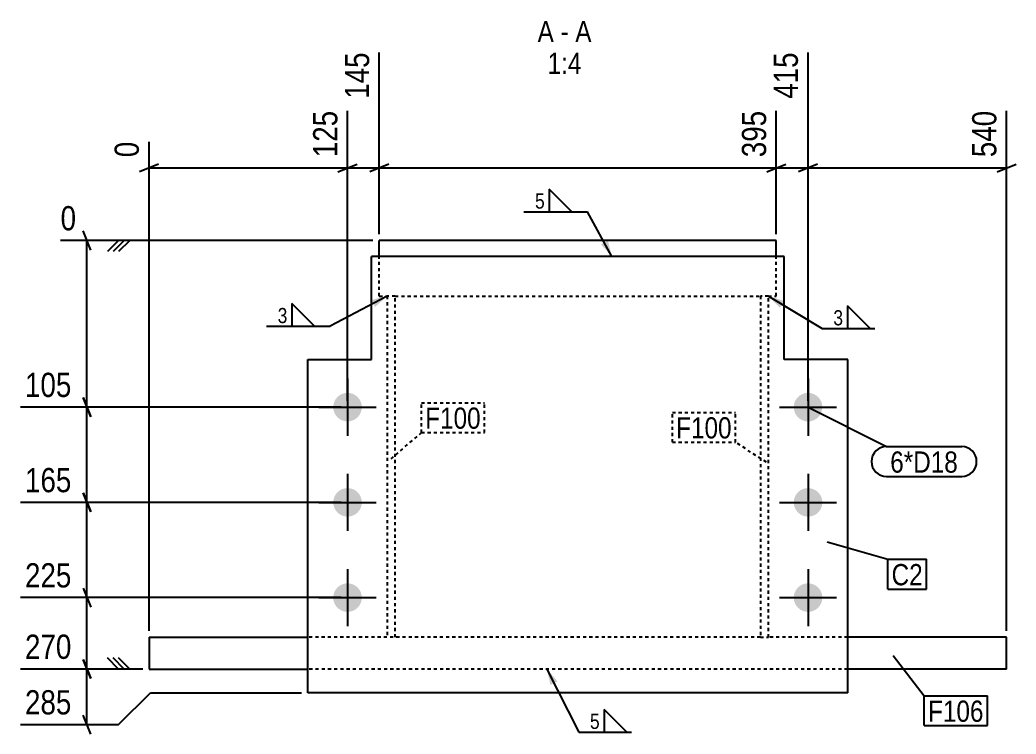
# Model space of a CAD drawing. Header units: millimetres. Extents: x 29 to 47362, y 10 to 1917.
# Drawn here: x 14739 to 15367, y 10 to 460 of the extents above; entities that cross this region are included whole.
import ezdxf

# ---------------------------------------------------------------- set-up
doc = ezdxf.new("R2010")
doc.units = ezdxf.units.MM
doc.linetypes.add('DXK_LINE_DOT2', pattern=[3.9198, 1.9599, -1.9599])
for name, color, linetype in [('MÅLSÆTNING', 7, 'Continuous'), ('STÅL', 7, 'Continuous'), ('TEKST', 7, 'Continuous')]:
    doc.layers.add(name, color=color, linetype=linetype)
doc.styles.add('Arial Narrow', font='ARIALN.TTF', dxfattribs={"height": 0.2})

msp = doc.modelspace()

# ---------------------------------------------------------------- hatches: boundary and pattern name
at = {"layer": 'STÅL', "linetype": 'Continuous'}
for points in [[(14954.69, 215.6, -1), (14936.69, 215.6, -1)], [(15244.69, 215.6, -1), (15226.69, 215.6, -1)], [(14954.69, 155.6, -1), (14936.69, 155.6, -1)], [(15244.69, 155.6, -1), (15226.69, 155.6, -1)], [(14954.69, 95.6, -1), (14936.69, 95.6, -1)], [(15244.69, 95.6, -1), (15226.69, 95.6, -1)]]:
    msp.add_hatch(color=96, dxfattribs=at).paths.add_polyline_path(points)
at = {"layer": 'TEKST', "linetype": 'Continuous'}
for points in [[(15109.62, 320.57), (15112.22, 310.6), (15105.23, 318.18)], [(14960.69, 283.12), (14970.69, 285.6), (14963.03, 278.7)], [(15217.96, 278.29), (15210.69, 285.6), (15220.54, 282.58)], [(15073.48, 40.55), (15071.19, 50.6), (15077.94, 42.82)]]:
    msp.add_hatch(color=3, dxfattribs=at).paths.add_polyline_path(points)

# ---------------------------------------------------------------- linework, layer by layer
at = {"layer": 'MÅLSÆTNING', "color": 7, "linetype": 'Continuous'}
for p, q in [((14965.69, 324.6), (14965.69, 439.15)), ((14965.69, 324.6), (14965.69, 439.15)), ((15235.69, 219.6), (15235.69, 439.15)), ((15235.69, 219.6), (15235.69, 439.15)), ((14945.69, 219.6), (14945.69, 402.35)), ((14945.69, 219.6), (14945.69, 402.35)), ((15215.69, 324.6), (15215.69, 402.35)), ((15215.69, 324.6), (15215.69, 402.35)), ((15360.69, 74.6), (15360.69, 402.35)), ((14820.69, 74.6), (14820.69, 382.85)), ((14826.69, 368.7), (14814.69, 363.9)), ((14820.69, 366.3), (14945.69, 366.3)), ((14939.69, 363.9), (14951.69, 368.7)), ((14939.69, 363.9), (14951.69, 368.7)), ((14945.69, 366.3), (14965.69, 366.3)), ((14971.69, 368.7), (14959.69, 363.9)), ((14971.69, 368.7), (14959.69, 363.9)), ((14965.69, 366.3), (15215.69, 366.3)), ((15209.69, 363.9), (15221.69, 368.7)), ((15215.69, 366.3), (15235.69, 366.3)), ((15241.69, 368.7), (15229.69, 363.9)), ((15241.69, 368.7), (15229.69, 363.9)), ((15235.69, 366.3), (15360.69, 366.3)), ((15354.69, 363.9), (15366.69, 368.7)), ((14783.96, 314.6), (14779.16, 326.6)), ((14961.69, 320.6), (14765.01, 320.6)), ((14781.56, 215.6), (14781.56, 320.6)), ((14801.56, 320.6), (14794.56, 313.6)), ((14808.56, 320.6), (14794.56, 320.6)), ((14805.06, 320.6), (14798.06, 313.6)), ((14808.56, 320.6), (14801.56, 313.6)), ((14779.16, 221.6), (14783.96, 209.6)), ((14783.96, 209.6), (14779.16, 221.6)), ((14941.69, 215.6), (14739.68, 215.6)), ((14941.69, 215.6), (14739.68, 215.6)), ((14781.56, 155.6), (14781.56, 215.6)), ((14779.16, 161.6), (14783.96, 149.6)), ((14783.96, 149.6), (14779.16, 161.6)), ((14941.69, 155.6), (14739.68, 155.6)), ((14941.69, 155.6), (14739.68, 155.6)), ((14781.56, 95.6), (14781.56, 155.6)), ((14779.16, 101.6), (14783.96, 89.6)), ((14779.16, 101.6), (14783.96, 89.6)), ((14941.69, 95.6), (14739.68, 95.6)), ((14941.69, 95.6), (14739.68, 95.6)), ((14781.56, 50.6), (14781.56, 95.6)), ((14783.96, 44.6), (14779.16, 56.6)), ((14779.16, 56.6), (14783.96, 44.6)), ((14801.56, 50.6), (14794.56, 57.6)), ((14801.56, 50.6), (14794.56, 57.6)), ((14805.06, 50.6), (14798.06, 57.6)), ((14805.06, 50.6), (14798.06, 57.6)), ((14808.56, 50.6), (14801.56, 57.6)), ((14808.56, 50.6), (14801.56, 57.6)), ((14816.69, 50.6), (14739.68, 50.6)), ((14816.69, 50.6), (14739.68, 50.6)), ((14781.56, 15.6), (14781.56, 50.6)), ((14808.56, 50.6), (14794.56, 50.6)), ((14808.56, 50.6), (14794.56, 50.6)), ((14801.56, 15.6), (14821.56, 35.6)), ((14821.56, 35.6), (14916.69, 35.6)), ((14783.96, 9.6), (14779.16, 21.6)), ((14739.68, 15.6), (14801.56, 15.6))]:
    msp.add_line(p, q, dxfattribs=at)
at = {"layer": 'STÅL', "color": 2, "linetype": 'Continuous'}
for p, q in [((15215.69, 320.6), (14965.69, 320.6)), ((14965.69, 310.6), (14965.69, 320.6)), ((15215.69, 310.6), (15215.69, 320.6)), ((14960.69, 245.6), (14960.69, 310.6)), ((15220.69, 310.6), (14960.69, 310.6)), ((15220.69, 245.6), (15220.69, 310.6)), ((14920.69, 245.6), (14960.69, 245.6)), ((14920.69, 35.6), (14920.69, 245.6)), ((15260.69, 245.6), (15220.69, 245.6)), ((15260.69, 35.6), (15260.69, 245.6)), ((14820.69, 70.6), (14920.69, 70.6)), ((14820.69, 70.6), (14820.69, 50.6)), ((15360.69, 70.6), (15260.69, 70.6)), ((15360.69, 50.6), (15360.69, 70.6)), ((14820.69, 50.6), (14920.69, 50.6)), ((15360.69, 50.6), (15260.69, 50.6)), ((15260.69, 35.6), (14920.69, 35.6))]:
    msp.add_line(p, q, dxfattribs=at)
at = {"layer": 'STÅL', "color": 7, "linetype": 'DXK_LINE_DOT2'}
for p, q in [((14965.69, 285.6), (14965.69, 310.6)), ((15215.69, 285.6), (15215.69, 310.6)), ((14965.69, 285.6), (14970.69, 285.6)), ((14975.69, 285.6), (14970.69, 285.6)), ((14970.69, 285.6), (14970.69, 70.6)), ((14975.69, 70.6), (14975.69, 285.6)), ((14975.69, 285.6), (15205.69, 285.6)), ((15210.69, 285.6), (15205.69, 285.6)), ((15205.69, 285.6), (15205.69, 70.6)), ((15210.69, 70.6), (15210.69, 285.6)), ((15210.69, 285.6), (15215.69, 285.6)), ((15205.69, 70.6), (14920.69, 70.6)), ((15205.69, 70.6), (15210.69, 70.6)), ((15260.69, 70.6), (15210.69, 70.6)), ((15260.69, 50.6), (14920.69, 50.6))]:
    msp.add_line(p, q, dxfattribs=at)
at = {"layer": 'STÅL', "color": 96, "linetype": 'Continuous'}
for p, q in [((14945.69, 233.6), (14945.69, 197.6)), ((15235.69, 233.6), (15235.69, 197.6)), ((14927.69, 215.6), (14963.69, 215.6)), ((15217.69, 215.6), (15253.69, 215.6)), ((14945.69, 173.6), (14945.69, 137.6)), ((15235.69, 173.6), (15235.69, 137.6)), ((14927.69, 155.6), (14963.69, 155.6)), ((15217.69, 155.6), (15253.69, 155.6)), ((14945.69, 113.6), (14945.69, 77.6)), ((15235.69, 113.6), (15235.69, 77.6)), ((14927.69, 95.6), (14963.69, 95.6)), ((15217.69, 95.6), (15253.69, 95.6))]:
    msp.add_line(p, q, dxfattribs=at)
at = {"layer": 'TEKST', "color": 3, "linetype": 'Continuous'}
for p, q in [((15112.22, 310.6), (15096.87, 338.69)), ((14970.69, 285.6), (14934.79, 266.55)), ((15210.69, 285.6), (15244.62, 265.14)), ((15071.19, 50.6), (15091.37, 10.86))]:
    msp.add_line(p, q, dxfattribs=at)

# ---------------------------------------------------------------- wipeouts: each hides what was drawn before it
at = {"color": 0, "linetype": 'Continuous'}
for points, layer in [([(14962.49, 442.35), (14940.09, 442.35), (14940.09, 406.7), (14962.49, 406.7)], 'MÅLSÆTNING'), ([(14775.04, 218.8), (14775.04, 241.2), (14739.39, 241.2), (14739.39, 218.8)], 'MÅLSÆTNING'), ([(14775.04, 158.8), (14775.04, 181.2), (14739.39, 181.2), (14739.39, 158.8)], 'MÅLSÆTNING'), ([(14775.04, 98.8), (14775.04, 121.2), (14739.39, 121.2), (14739.39, 98.8)], 'MÅLSÆTNING'), ([(14775.04, 53.8), (14775.04, 76.2), (14739.39, 76.2), (14739.39, 53.8)], 'MÅLSÆTNING'), ([(14775.04, 18.8), (14775.04, 41.2), (14739.39, 41.2), (14739.39, 18.8)], 'MÅLSÆTNING'), ([(15075.61, 445.6), (15075.61, 459.6), (15065.39, 459.6), (15065.39, 445.6)], 'TEKST'), ([(15084.91, 445.6), (15084.91, 459.6), (15079.81, 459.6), (15079.81, 445.6)], 'TEKST'), ([(15099.34, 445.6), (15099.34, 459.6), (15089.11, 459.6), (15089.11, 445.6)], 'TEKST'), ([(15093.03, 425.6), (15093.03, 439.6), (15071.7, 439.6), (15071.7, 425.6)], 'TEKST')]:
    msp.add_wipeout(points, dxfattribs=at).dxf.layer = layer
at = {"color": 0}
for points in [[(15070.67, 339.89), (15070.67, 351.49), (15062.98, 351.49), (15062.98, 339.89)], [(14908.59, 267.75), (14908.59, 279.35), (14900.9, 279.35), (14900.9, 267.75)], [(15258.51, 266.34), (15258.51, 277.94), (15250.82, 277.94), (15250.82, 266.34)], [(15029.58, 201.97), (15029.58, 215.97), (14994.62, 215.97), (14994.62, 201.97)], [(15187.6, 195.87), (15187.6, 209.87), (15152.64, 209.87), (15152.64, 195.87)], [(15330.07, 174.33), (15330.07, 188.33), (15287.44, 188.33), (15287.44, 174.33)], [(15307.91, 103.37), (15307.91, 117.37), (15288.3, 117.37), (15288.3, 103.37)], [(15346.21, 17.34), (15346.21, 31.34), (15311.26, 31.34), (15311.26, 17.34)], [(15105.26, 12.06), (15105.26, 23.66), (15097.57, 23.66), (15097.57, 12.06)]]:
    msp.add_wipeout(points, dxfattribs=at).dxf.layer = 'TEKST'

# ---------------------------------------------------------------- next in the draw order: linework, layer by layer
at = {"layer": 'TEKST', "color": 3, "linetype": 'Continuous'}
for p, q in [((15087.02, 338.69), (15072.73, 352.98)), ((15072.73, 352.98), (15072.73, 338.69)), ((15056.78, 338.69), (15096.87, 338.69)), ((15072.73, 338.69), (15087.02, 338.69)), ((14924.93, 266.55), (14910.65, 280.83)), ((14910.65, 280.83), (14910.65, 266.55)), ((15274.85, 265.14), (15260.57, 279.42)), ((15260.57, 279.42), (15260.57, 265.14)), ((14894.7, 266.55), (14934.79, 266.55)), ((14910.65, 266.55), (14924.93, 266.55)), ((15244.62, 265.14), (15277.71, 265.14)), ((15260.57, 265.14), (15274.85, 265.14)), ((15121.6, 10.86), (15107.32, 25.14)), ((15107.32, 25.14), (15107.32, 10.86)), ((15091.37, 10.86), (15124.46, 10.86)), ((15107.32, 10.86), (15121.6, 10.86))]:
    msp.add_line(p, q, dxfattribs=at)

# ---------------------------------------------------------------- next in the draw order: texts
at = {"layer": 'MÅLSÆTNING', "color": 3, "linetype": 'Continuous', "style": 'Arial Narrow'}
msp.add_text('145', height=15.271, rotation=90.00021, dxfattribs=at).set_placement((14959.29, 409.9))
for s, p in [('105', (14742.59, 222)), ('165', (14742.59, 162)), ('225', (14742.59, 102)), ('270', (14742.59, 57)), ('285', (14742.59, 22))]:
    msp.add_text(s, height=15.271, dxfattribs=at).set_placement(p)
at = {"layer": 'TEKST', "color": 3, "linetype": 'Continuous', "style": 'Arial Narrow'}
for s, height, p in [('A', 13.36, (15065.39, 445.6)), ('A', 13.36, (15089.11, 445.6)), ('-', 13.36, (15079.81, 445.6)), ('1:4', 13.362, (15071.7, 425.6))]:
    msp.add_text(s, height=height, dxfattribs=at).set_placement(p)
at = {"layer": 'TEKST', "color": 3, "style": 'Arial Narrow'}
for s, p in [('5', (15063.78, 340.69)), ('3', (14901.7, 268.55)), ('3', (15251.62, 267.14)), ('5', (15098.37, 12.86))]:
    msp.add_text(s, height=9.54, dxfattribs=at).set_placement(p)

# ---------------------------------------------------------------- next in the draw order: wipeouts: each hides what was drawn before it
at = {"color": 0, "linetype": 'Continuous'}
for points in [[(14942.49, 405.55), (14920.09, 405.55), (14920.09, 369.9), (14942.49, 369.9)], [(15212.49, 405.55), (15190.09, 405.55), (15190.09, 369.9), (15212.49, 369.9)], [(15357.49, 405.55), (15335.09, 405.55), (15335.09, 369.9), (15357.49, 369.9)], [(14817.49, 386.05), (14795.09, 386.05), (14795.09, 369.9), (14817.49, 369.9)], [(14777.96, 323.8), (14777.96, 346.2), (14761.81, 346.2), (14761.81, 323.8)]]:
    msp.add_wipeout(points, dxfattribs=at).dxf.layer = 'MÅLSÆTNING'
at = {"color": 0}
for points in [[(15029.58, 201.97), (15029.58, 215.97), (14994.62, 215.97), (14994.62, 201.97)], [(15187.6, 195.87), (15187.6, 209.87), (15152.64, 209.87), (15152.64, 195.87)], [(15330.07, 174.33), (15330.07, 188.33), (15287.44, 188.33), (15287.44, 174.33)], [(15307.91, 103.37), (15307.91, 117.37), (15288.3, 117.37), (15288.3, 103.37)], [(15346.21, 17.34), (15346.21, 31.34), (15311.26, 31.34), (15311.26, 17.34)]]:
    msp.add_wipeout(points, dxfattribs=at).dxf.layer = 'TEKST'

# ---------------------------------------------------------------- next in the draw order: linework, layer by layer
at = {"layer": 'MÅLSÆTNING', "color": 7, "linetype": 'Continuous'}
msp.add_line((15209.69, 363.9), (15221.69, 368.7), dxfattribs=at)
at = {"layer": 'TEKST', "color": 7, "linetype": 'DXK_LINE_DOT2'}
for p, q in [((14992.22, 218.37), (15031.98, 218.37)), ((14992.22, 199.57), (14992.22, 218.37)), ((15031.98, 199.57), (15031.98, 218.37)), ((15150.24, 212.27), (15190, 212.27)), ((15150.24, 193.47), (15150.24, 212.27)), ((15190, 193.47), (15190, 212.27)), ((14973.21, 182.99), (14992.22, 199.57)), ((14992.22, 199.57), (15031.98, 199.57)), ((15150.24, 193.47), (15190, 193.47)), ((15209.42, 180.96), (15190, 193.47))]:
    msp.add_line(p, q, dxfattribs=at)
at = {"layer": 'TEKST', "color": 7, "linetype": 'Continuous'}
for p, q in [((15235.69, 215.6), (15285.04, 190.73)), ((15285.04, 190.73), (15332.47, 190.73)), ((15285.04, 171.93), (15332.47, 171.93)), ((15247.79, 130.71), (15285.9, 119.77)), ((15285.9, 119.77), (15310.31, 119.77)), ((15285.9, 100.97), (15285.9, 119.77)), ((15310.31, 100.97), (15310.31, 119.77)), ((15285.9, 100.97), (15310.31, 100.97)), ((15289.23, 59.14), (15308.86, 33.74)), ((15308.86, 33.74), (15348.61, 33.74)), ((15308.86, 14.94), (15308.86, 33.74)), ((15348.61, 14.94), (15348.61, 33.74)), ((15308.86, 14.94), (15348.61, 14.94))]:
    msp.add_line(p, q, dxfattribs=at)
for centre, start, end in [((15285.04, 181.33), 90, 270), ((15332.47, 181.33), 270, 90)]:
    msp.add_arc(centre, 9.4, start, end, dxfattribs=at)

# ---------------------------------------------------------------- next in the draw order: texts
at = {"layer": 'MÅLSÆTNING', "color": 3, "linetype": 'Continuous', "style": 'Arial Narrow'}
for s, height, p in [('125', 15.271, (14939.29, 373.1)), ('395', 15.271, (15209.29, 373.1)), ('540', 15.271, (15354.29, 373.1)), ('0', 15.27, (14814.29, 373.1))]:
    msp.add_text(s, height=height, rotation=90.00021, dxfattribs=at).set_placement(p)
msp.add_text('0', height=15.27, dxfattribs=at).set_placement((14765.01, 327))
at = {"layer": 'TEKST', "color": 3, "style": 'Arial Narrow'}
for s, p in [('F100', (14994.62, 201.97)), ('F100', (15152.64, 195.87)), ('6*D18', (15287.44, 174.33)), ('C2', (15288.3, 103.37)), ('F106', (15311.26, 17.34))]:
    msp.add_text(s, height=13.362, dxfattribs=at).set_placement(p)

# ---------------------------------------------------------------- next in the draw order: wipeouts: each hides what was drawn before it
at = {"color": 0, "linetype": 'Continuous'}
msp.add_wipeout([(15232.49, 442.35), (15210.09, 442.35), (15210.09, 406.7), (15232.49, 406.7)], dxfattribs=at).dxf.layer = 'MÅLSÆTNING'

# ---------------------------------------------------------------- next in the draw order: texts
at = {"layer": 'MÅLSÆTNING', "color": 3, "linetype": 'Continuous', "style": 'Arial Narrow'}
msp.add_text('415', height=15.271, rotation=90.00021, dxfattribs=at).set_placement((15229.29, 409.9))

doc.saveas('drawing.dxf')
